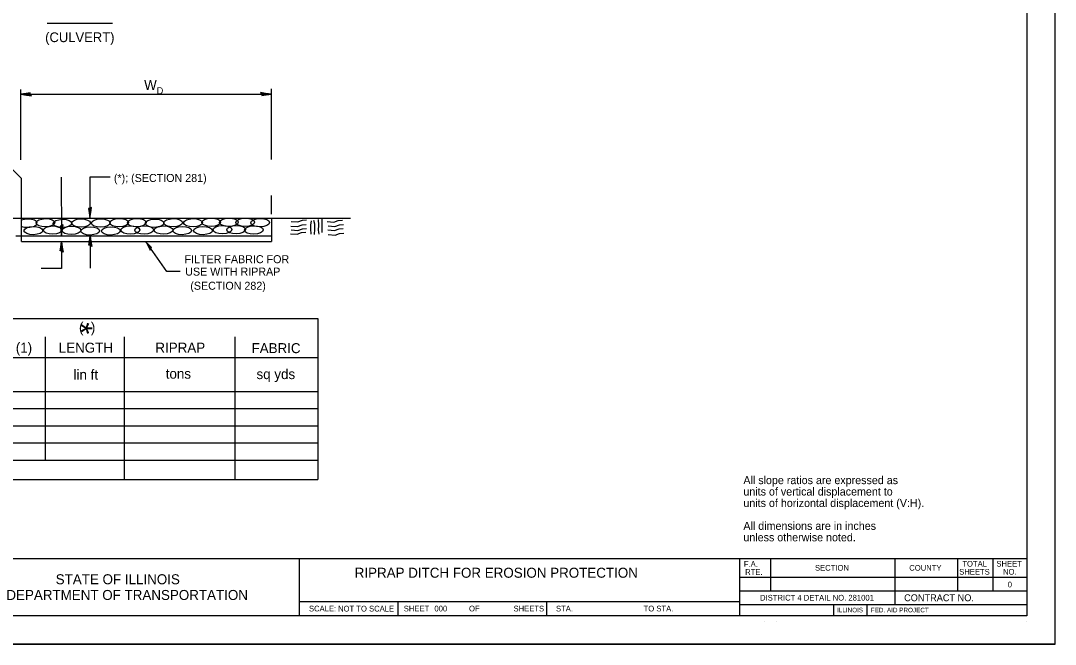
# Model space of a CAD drawing. Extents: x 0 to 2.83, y 0 to 1.83.
# Drawn here: x 1.325 to 2.833, y 0 to 0.909 of the extents above; entities that cross this region are included whole.
import ezdxf

# ---------------------------------------------------------------- set-up
doc = ezdxf.new("R2010")
doc.units = 0
for name, color, linetype in [('RD_Pr_Roadway_Dimensions', 7, 'Continuous'), ('RD_Pr_Roadway_Notes', 7, 'Continuous'), ('SH_General_Details', 7, 'Continuous'), ('SH_Printer_Plotting_Border', 7, 'Continuous')]:
    doc.layers.add(name, color=color, linetype=linetype)

msp = doc.modelspace()

# ---------------------------------------------------------------- linework, layer by layer
at = {"layer": 'RD_Pr_Roadway_Dimensions'}
for p, q in [((1.3251, 0.7058), (1.3251, 0.8087)), ((1.3251, 0.8017), (1.6905, 0.8017)), ((1.6905, 0.7067), (1.6905, 0.8096)), ((1.6905, 0.6269), (1.6905, 0.6543))]:
    msp.add_line(p, q, dxfattribs=at)
for points in [[(1.3394, 0.8014), (1.3389, 0.8036), (1.3329, 0.8027), (1.3251, 0.8017), (1.3334, 0.8005), (1.3407, 0.7992), (1.3394, 0.8014), (1.3388, 0.8029), (1.3303, 0.8016), (1.3396, 0.8), (1.3382, 0.8018), (1.3343, 0.8016), (1.338, 0.801)], [(1.6761, 0.8019), (1.6766, 0.7997), (1.6827, 0.8007), (1.6905, 0.8017), (1.6821, 0.8028), (1.6748, 0.8041), (1.6761, 0.8019), (1.6768, 0.8005), (1.6852, 0.8017), (1.676, 0.8033), (1.6773, 0.8015), (1.6812, 0.8017), (1.6775, 0.8023)]]:
    msp.add_lwpolyline(points, dxfattribs=at)
at = {"layer": 'RD_Pr_Roadway_Notes'}
for p, q in [((1.3636, 0.9051), (1.4588, 0.9051)), ((1.3842, 0.6808), (1.3844, 0.5955)), ((1.4258, 0.6809), (1.4259, 0.6211)), ((1.4555, 0.6809), (1.4258, 0.6809)), ((1.4262, 0.5955), (1.4264, 0.548)), ((1.3844, 0.5871), (1.3845, 0.5479)), ((1.5383, 0.5431), (1.5075, 0.5871)), ((1.3845, 0.5479), (1.3548, 0.5479)), ((1.5575, 0.5431), (1.5383, 0.5431))]:
    msp.add_line(p, q, dxfattribs=at)
for points in [[(1.4261, 0.6355), (1.424, 0.635), (1.4249, 0.6289), (1.4259, 0.6211), (1.4271, 0.6295), (1.4283, 0.6368), (1.4261, 0.6355), (1.4247, 0.6348), (1.4259, 0.6264), (1.4275, 0.6356), (1.4257, 0.6342), (1.426, 0.6304), (1.4265, 0.6341)], [(1.3846, 0.6098), (1.3824, 0.6093), (1.3834, 0.6033), (1.3844, 0.5955), (1.3855, 0.6038), (1.3868, 0.6111), (1.3846, 0.6098), (1.3832, 0.6092), (1.3844, 0.6007), (1.386, 0.61), (1.3842, 0.6086), (1.3844, 0.6047), (1.385, 0.6084)], [(1.4264, 0.5811), (1.4243, 0.5816), (1.4252, 0.5877), (1.4262, 0.5955), (1.4274, 0.5871), (1.4286, 0.5798), (1.4264, 0.5811), (1.425, 0.5818), (1.4262, 0.5902), (1.4278, 0.581), (1.426, 0.5824), (1.4263, 0.5862), (1.4268, 0.5825)], [(1.3846, 0.5728), (1.3825, 0.5733), (1.3834, 0.5793), (1.3844, 0.5871), (1.3855, 0.5788), (1.3868, 0.5715), (1.3846, 0.5728), (1.3832, 0.5734), (1.3844, 0.5819), (1.386, 0.5726), (1.3842, 0.574), (1.3845, 0.5779), (1.385, 0.5742)], [(1.5075, 0.5871), (1.5106, 0.5811), (1.5137, 0.5744), (1.5148, 0.5768), (1.5156, 0.5781), (1.5097, 0.5843), (1.5137, 0.5758), (1.5144, 0.578), (1.512, 0.581), (1.5137, 0.5776)]]:
    msp.add_lwpolyline(points, dxfattribs=at)
at = {"layer": 'SH_General_Details'}
for p, q in [((2.8333, 0), (2.8333, 1.8333)), ((1.326, 0.6788), (1.2435, 0.7613)), ((1.326, 0.5871), (1.326, 0.6788)), ((1.1508, 0.6212), (1.806, 0.6212)), ((1.6905, 0.6212), (1.6905, 0.5871)), ((1.7357, 0.618), (1.7418, 0.6184)), ((1.719, 0.6095), (1.7288, 0.6087)), ((1.7194, 0.6164), (1.7291, 0.6156)), ((1.7195, 0.6038), (1.7293, 0.603)), ((1.7288, 0.6087), (1.7353, 0.6111)), ((1.7291, 0.6156), (1.7357, 0.618)), ((1.7293, 0.603), (1.7358, 0.6055)), ((1.7353, 0.6111), (1.7414, 0.6116)), ((1.7358, 0.6055), (1.7419, 0.6059)), ((1.7717, 0.6162), (1.7815, 0.6154)), ((1.7728, 0.6038), (1.7826, 0.603)), ((1.7734, 0.6097), (1.7832, 0.6089)), ((1.7815, 0.6154), (1.788, 0.6178)), ((1.7826, 0.603), (1.7891, 0.6055)), ((1.7832, 0.6089), (1.7897, 0.6113)), ((1.788, 0.6178), (1.7941, 0.6182)), ((1.7891, 0.6055), (1.7952, 0.6059)), ((1.7897, 0.6113), (1.7958, 0.6117)), ((1.3263, 0.5948), (1.318, 0.5948)), ((1.326, 0.5955), (1.6905, 0.5955)), ((1.7183, 0.5984), (1.7281, 0.5976)), ((1.7281, 0.5976), (1.7346, 0.6)), ((1.7346, 0.6), (1.7408, 0.6005)), ((1.7735, 0.5972), (1.7833, 0.5963)), ((1.7833, 0.5963), (1.7898, 0.5988)), ((1.7898, 0.5988), (1.7959, 0.5992)), ((1.326, 0.5871), (1.6905, 0.5871)), ((1.0337, 0.4749), (1.7581, 0.4749)), ((1.7581, 0.4749), (1.7581, 0.2402)), ((1.3609, 0.4483), (1.3609, 0.2685)), ((1.4758, 0.4483), (1.4758, 0.2402)), ((1.6372, 0.4483), (1.6372, 0.2402)), ((1.0337, 0.4178), (1.7581, 0.4178)), ((1.0337, 0.3685), (1.7581, 0.3685)), ((1.0337, 0.3435), (1.7581, 0.3435)), ((1.0337, 0.3185), (1.7581, 0.3185)), ((1.0337, 0.2935), (1.7581, 0.2935)), ((1.0337, 0.2685), (1.7581, 0.2685)), ((1.0337, 0.2402), (1.7581, 0.2402)), ((0.1667, 0.125), (2.7917, 0.125)), ((1.7312, 0.125), (1.7312, 0.0417)), ((2.3729, 0.125), (2.3729, 0.0417)), ((2.4179, 0.125), (2.4179, 0.0779)), ((2.5995, 0.125), (2.5995, 0.0579)), ((2.6905, 0.125), (2.6905, 0.0779)), ((2.7423, 0.125), (2.7423, 0.0779)), ((2.3729, 0.0979), (2.7917, 0.0979)), ((2.3729, 0.0779), (2.7917, 0.0779)), ((1.7312, 0.0625), (2.3729, 0.0625)), ((1.875, 0.0625), (1.875, 0.0417)), ((2.0917, 0.0625), (2.0917, 0.0417)), ((2.3729, 0.0579), (2.7917, 0.0579)), ((2.5101, 0.0579), (2.5101, 0.0417)), ((2.5585, 0.0579), (2.5585, 0.0417)), ((2.4095, 0.0333), (2.4095, 0.0333)), ((2.4262, 0.0333), (2.4262, 0.0333)), ((2.7917, 0.0333), (2.7917, 0.0333)), ((2.8333, 0), (0, 0))]:
    msp.add_line(p, q, dxfattribs=at)
msp.add_lwpolyline([(0.1667, 1.7917), (2.7917, 1.7917), (2.7917, 0.0417), (0.1667, 0.0417)], close=True, dxfattribs=at)
for points in [[(1.7586, 0.6189), (1.759, 0.6106), (1.7586, 0.6037), (1.7597, 0.5976)], [(1.7642, 0.6194), (1.764, 0.6115), (1.7641, 0.6052), (1.764, 0.6)], [(1.7484, 0.6171), (1.7475, 0.6106), (1.7473, 0.6054), (1.7482, 0.5977)], [(1.7519, 0.6182), (1.7534, 0.6127), (1.7532, 0.6049), (1.753, 0.597)]]:
    msp.add_lwpolyline(points, dxfattribs=at)
msp.add_ellipse((1.3353, 0.6137), major_axis=(-0.0137, -0.0002), ratio=0.440249, start_param=0.81383, end_param=5.454069, dxfattribs=at)
for centre in [(1.3612, 0.6143), (1.3859, 0.6133), (1.413, 0.6139), (1.442, 0.6139), (1.4685, 0.6145), (1.4944, 0.6145), (1.5201, 0.6137), (1.5473, 0.6143), (1.5763, 0.6143), (1.6027, 0.615), (1.6286, 0.615), (1.6524, 0.615), (1.6741, 0.6145), (1.3435, 0.603), (1.3719, 0.6036), (1.3991, 0.6032), (1.4263, 0.6025), (1.4565, 0.6025), (1.4849, 0.6038), (1.5051, 0.6038), (1.5334, 0.6036), (1.5605, 0.603), (1.5908, 0.603), (1.6191, 0.6043), (1.6393, 0.6043), (1.6649, 0.6038)]:
    msp.add_ellipse(centre, major_axis=(-0.0137, -0.0002), ratio=0.440249, dxfattribs=at)
at = {"layer": 'SH_Printer_Plotting_Border'}
msp.add_lwpolyline([(0, 0), (2.8333, 0), (2.8333, 1.8333), (0, 1.8333)], close=True, dxfattribs=at)

# ---------------------------------------------------------------- texts
at = {"layer": 'RD_Pr_Roadway_Dimensions'}
for s, height, p in [('W', 0.0146, (1.505, 0.8079)), ('D', 0.01, (1.5233, 0.8019))]:
    msp.add_text(s, height=height, dxfattribs=at).set_placement(p)
at = {"layer": 'RD_Pr_Roadway_Notes'}
for s, height, p in [('(CULVERT)', 0.01417, (1.3607, 0.8776)), ('(*); (SECTION 281)', 0.011667, (1.4609, 0.6738)), ('FILTER FABRIC FOR', 0.011667, (1.5639, 0.5554)), ('USE WITH RIPRAP', 0.011667, (1.5649, 0.5373)), ('(SECTION 282)', 0.011667, (1.5723, 0.5167)), ('All slope ratios are expressed as', 0.011667, (2.3786, 0.2334)), ('units of vertical displacement to', 0.011667, (2.3786, 0.2168)), ('units of horizontal displacement (V:H).', 0.011667, (2.3786, 0.2001)), ('All dimensions are in inches ', 0.011667, (2.3786, 0.1668)), ('unless otherwise noted.', 0.011667, (2.3786, 0.1501))]:
    msp.add_text(s, height=height, dxfattribs=at).set_placement(p)
at = {"layer": 'SH_General_Details'}
for s, height, p in [('(  )', 0.01458, (1.41, 0.4547)), ('WIDTH (1)', 0.01458, (1.2486, 0.4251)), ('LENGTH', 0.01458, (1.3805, 0.425)), ('RIPRAP', 0.01458, (1.5214, 0.425)), ('FABRIC', 0.01458, (1.6616, 0.4243)), ('lin ft', 0.01458, (1.4021, 0.3857)), ('tons', 0.01458, (1.5365, 0.3871)), ('sq yds', 0.01458, (1.6688, 0.3865)), ('F.A.  ', 0.00833, (2.3793, 0.1129)), ('TOTAL', 0.00833, (2.6978, 0.1132)), ('SHEET', 0.00833, (2.7475, 0.1132)), ('RIPRAP DITCH FOR EROSION PROTECTION', 0.014583, (1.812, 0.097)), ('RTE.', 0.00833, (2.3812, 0.1012)), ('SECTION', 0.00833, (2.483, 0.1073)), ('COUNTY', 0.00833, (2.6204, 0.1073)), ('SHEETS', 0.00833, (2.6932, 0.1015)), ('NO.', 0.00833, (2.7571, 0.1015)), ('STATE OF ILLINOIS', 0.014584, (1.3761, 0.0875)), ('0', 0.00833, (2.764, 0.0829)), ('DEPARTMENT OF TRANSPORTATION', 0.014584, (1.3042, 0.0646)), ('DISTRICT 4 DETAIL NO. 281001', 0.008333, (2.4029, 0.0637)), ('CONTRACT NO.      ', 0.01, (2.6129, 0.0628)), ('SCALE:          ', 0.008333, (1.7453, 0.0479)), ('NOT TO SCALE', 0.008333, (1.7877, 0.0478)), ('SHEET', 0.00833, (1.8835, 0.0479)), ('000', 0.00833, (1.9282, 0.0479)), ('OF', 0.00833, (1.9786, 0.0479)), ('SHEETS', 0.00833, (2.0435, 0.0479)), ('STA.', 0.00833, (2.1054, 0.0479)), ('TO STA.', 0.00833, (2.2332, 0.0479)), ('ILLINOIS', 0.00667, (2.5152, 0.0466)), ('FED. AID PROJECT', 0.006667, (2.5644, 0.0466))]:
    msp.add_text(s, height=height, dxfattribs=at).set_placement(p)
msp.add_text('*', height=0.0333, rotation=270, dxfattribs=at).set_placement((1.3962, 0.4692))

doc.saveas('drawing.dxf')
